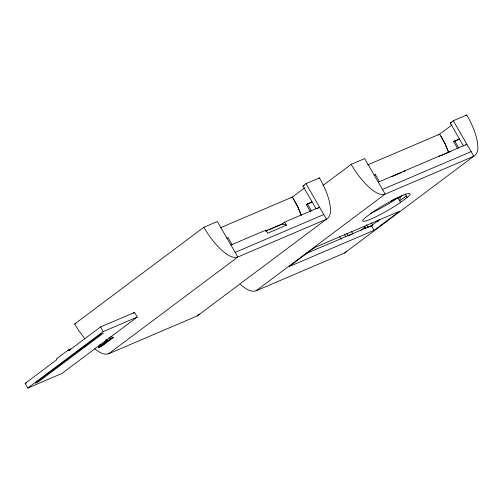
<?xml version="1.0" encoding="UTF-8"?>
<svg xmlns="http://www.w3.org/2000/svg" width="503" height="503" viewBox="0 0 503 503"><rect width="100%" height="100%" fill="white"/><g stroke="black" fill="none" stroke-linecap="round" stroke-linejoin="round"><path stroke-width="0.75" d="M110.723 336.658L113.389 337.456L101.084 346.668L98.739 347.674L99.022 345.523M104.159 344.366L99.757 346.246L100.059 344.102M99.757 346.246L105.913 341.638L106.208 339.494M402.123 195.466L400.482 196.692L399.69 200.886L406.248 195.969M199.521 314.098L197.283 315.903L108.648 353.76C103.499 355.414 98.557 351.666 94.658 348.749M346.856 251.173L344.618 252.984L255.983 290.835C250.104 292.589 244.697 287.936 240.434 284.516M407.141 197.516L407.694 197.038A27.294 3.276 -30 0 0 402.01 195.749A27.294 3.276 -30 0 0 373.22 211.757L365.153 217.799A27.294 3.276 -30 0 0 370.837 219.088A27.294 3.276 -30 0 0 399.627 203.074L407.141 197.516L405.179 194.114M84.711 338.638L78.908 330.836L74.645 324.02L203.834 227.281L217.334 221.515L237.831 257.02L326.472 219.163C331.521 216.422 330.685 209.487 330.012 204.69C328.27 195.183 324.215 186.255 319.474 177.892L305.969 183.658L302.894 185.965L316.117 208.864M68.534 349.805L56.229 359.016L56.676 359.79L25.15 383.393L27.822 388.027L61.869 373.49L137.231 317.053L134.553 312.426L100.512 326.963L68.98 350.572L68.534 349.805L70.885 348.799M27.822 388.027L103.184 331.596L137.231 317.053M133.352 313.325L134.553 312.426M291.136 197.981L304.793 187.751M318.217 178.835L319.474 177.892M98.739 347.674L111.044 338.462L113.389 337.456M322.951 185.488L351.169 164.355L364.669 158.59L385.166 194.095L473.801 156.244C478.856 153.497 478.02 146.562 477.347 141.764C475.605 132.258 471.55 123.336 466.809 114.973L453.304 120.739L450.229 123.04L463.452 145.939M310.464 211.757L306.308 204.558L312.03 201.785M108.648 353.76L237.831 257.02C231.958 258.768 226.551 254.122 222.282 250.695C214.825 244.043 208.864 235.876 203.834 227.281M317.714 208.582L319.562 207.205L284.635 222.119L282.328 223.848L265.71 230.94M374.402 175.478L375.427 174.711L379.507 181.79M438.471 135.056L452.128 124.832M197.283 315.903L326.472 219.163L305.969 183.658M465.552 115.91L466.809 114.973M404.481 171.265L405.506 170.498M457.799 148.838L453.643 141.639L459.365 138.866M255.983 290.835L385.166 194.095C379.293 195.849 373.886 191.197 369.617 187.776C362.16 181.124 356.199 172.95 351.169 164.355M438.622 156.685L439.647 155.917M465.665 145.204L466.897 144.279L378.262 182.136M391.101 201.187L392.636 200.037M360.418 230.638L365.423 226.891M305.264 253.921L371.44 225.658L379.501 219.622M377.546 221.691L378.797 220.754M374.113 230.292L399.539 211.247L314.658 247.501L289.231 266.54L374.113 230.292L371.44 225.658M344.618 252.984L473.801 156.244L453.304 120.739M400.482 196.692L396.955 198.446A27.294 3.276 -30 0 1 370.629 213.36M302.894 185.965L304.321 185.356M450.229 123.04L451.656 122.43M220.452 227.771L292.369 197.057L297.801 206.796L301.316 215.523M367.768 164.865L439.704 134.138L445.136 143.877L448.651 152.604M226.746 238.208L228.092 237.636L232.172 244.709M374.081 175.283L375.427 174.711M306.308 204.558L311.785 202.219M453.643 141.639L459.12 139.3M230.927 245.055L265.854 230.141L267.634 233.229L286.421 225.206L284.635 222.119M391.617 176.76L392.202 176.509M392.925 176.201L401.595 172.498M403.041 171.881L405.072 171.014M440.791 155.76L442.961 154.836M444.4 154.214L450.902 151.441M265.685 231.198L267.848 230.28M269.287 229.664L282.975 223.816M235.159 252.387L323.794 214.536M382.494 189.468L471.129 151.61M74.645 324.02L76.066 323.41M397.848 197.648L393.151 199.653L393.862 200.886M68.98 350.572L70.156 350.075M105.913 341.638L110.314 339.758M25.15 383.393L26.571 382.789M108.83 337.796L111.044 338.462M282.328 223.848L286.421 225.206M454.668 140.871L458.755 147.945M397.904 197.792L400.583 202.426M371.277 222.848L372.704 225.319L368.007 227.325L366.58 224.854M364.53 226.388L365.958 228.859M351.465 231.311L352.892 233.782L348.195 235.781L346.768 233.317M344.36 234.235L345.787 236.699M339.594 236.649L341.147 239.334M307.333 203.79L311.42 210.87M100.512 326.963L103.184 331.596M107.428 339.839L107.963 340.764M440.905 136.068L445.136 143.877L448.261 151.416M293.57 198.987L297.801 206.796L300.926 214.335M100.405 334.432L35.298 383.185L38.234 381.934L103.341 333.181L100.405 334.432"/></g></svg>
